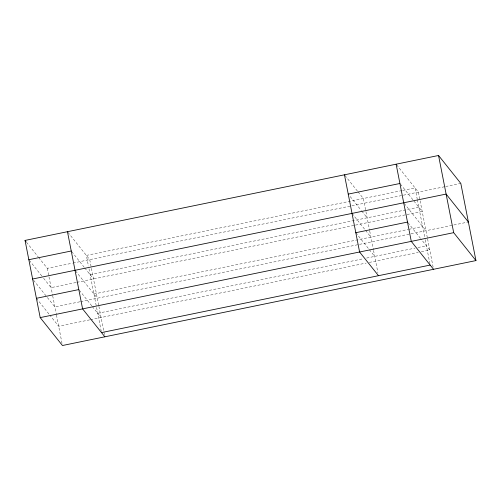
<?xml version="1.0" encoding="UTF-8"?>
<svg xmlns="http://www.w3.org/2000/svg" width="501" height="501" viewBox="0 0 501 501"><rect width="100%" height="100%" fill="white"/><g stroke="black" fill="none" stroke-linecap="round" stroke-linejoin="round"><path stroke-width="0.38" stroke-dasharray="2.5 1.88" d="M402.015 190.574L86.36 255.41L88.439 266.006M402.779 190.418L415.041 187.9L417.22 199.029M38.602 257.414L47.313 268.336L72.301 263.2M73.058 263.05L444.907 186.666M445.665 186.516L460.807 183.404M90.149 274.705L418.823 207.195M76.089 282.495L51.096 287.63L42.385 276.709M76.847 282.345L354.764 225.256M355.528 225.099L422.186 211.409L413.494 200.506M93.931 293.999L408.052 229.477M408.816 229.32L422.606 226.49M79.872 301.79L54.885 306.925L47.138 297.218M80.63 301.64L468.379 221.993M97.72 313.294L363.569 258.685M366.638 258.059L414.991 248.127M417.966 247.513L426.395 245.784M89.717 319.845L58.667 326.22L49.956 315.298M90.474 319.688L366.162 263.056M369.231 262.43L418.26 252.36M421.328 251.727L429.758 249.999L421.065 239.096M396.623 164.804L418.398 192.115L427.453 238.269M400.405 184.099L413.006 199.899M404.188 203.393L425.969 230.704M407.977 222.688L420.577 238.489M344.932 175.419L357.532 191.225M358.021 191.833L363.35 198.515L369.613 230.429M350.174 196.536L361.321 210.52M361.803 211.128L367.139 217.81M352.021 213.401L365.104 229.815M365.592 230.422L370.922 237.105M355.804 232.696L368.893 249.103M369.375 249.717L374.71 256.399M67.942 232.314L89.723 259.624L98.747 305.635M71.731 251.608L84.312 267.39M84.794 267.997L93.505 278.919M75.513 270.903L97.294 298.214M79.302 290.198L91.883 305.979M92.366 306.587L101.077 317.509M26.503 242.24L38.12 256.806M29.321 260.32L41.902 276.101M33.586 280.222L46.656 296.611M36.404 298.302L49.474 314.691M427.572 238.864L433.396 268.549M417.371 199.774L425.086 239.102M425.23 239.847L430.033 264.334M369.732 231.055L373.395 249.723M373.546 250.462L377.911 272.726M98.897 306.38L104.715 336.065M88.984 268.768L101.352 331.831M47.313 268.336L52.555 295.051M52.699 295.797L56.337 314.346M56.481 315.091L62.162 344.03"/><path stroke-width="0.75" d="M25.05 240.417L438.544 155.485L460.807 183.404L475.95 260.583L62.456 345.515L40.193 317.596L25.05 240.417L26.021 241.632M28.833 259.712L71.242 251.001M348.233 194.106L399.923 183.491M32.621 279.007L446.115 194.075L468.379 221.993M36.404 298.302L78.814 289.591M355.804 232.696L407.495 222.081M40.193 317.596L453.687 232.664L475.95 260.583M101.503 332.589L430.177 265.079M433.54 269.294L411.277 241.376L396.134 164.196M378.493 275.694L359.593 251.99L344.45 174.811M104.866 336.804L82.602 308.885L67.46 231.706M438.544 155.485L453.687 232.664"/></g></svg>
